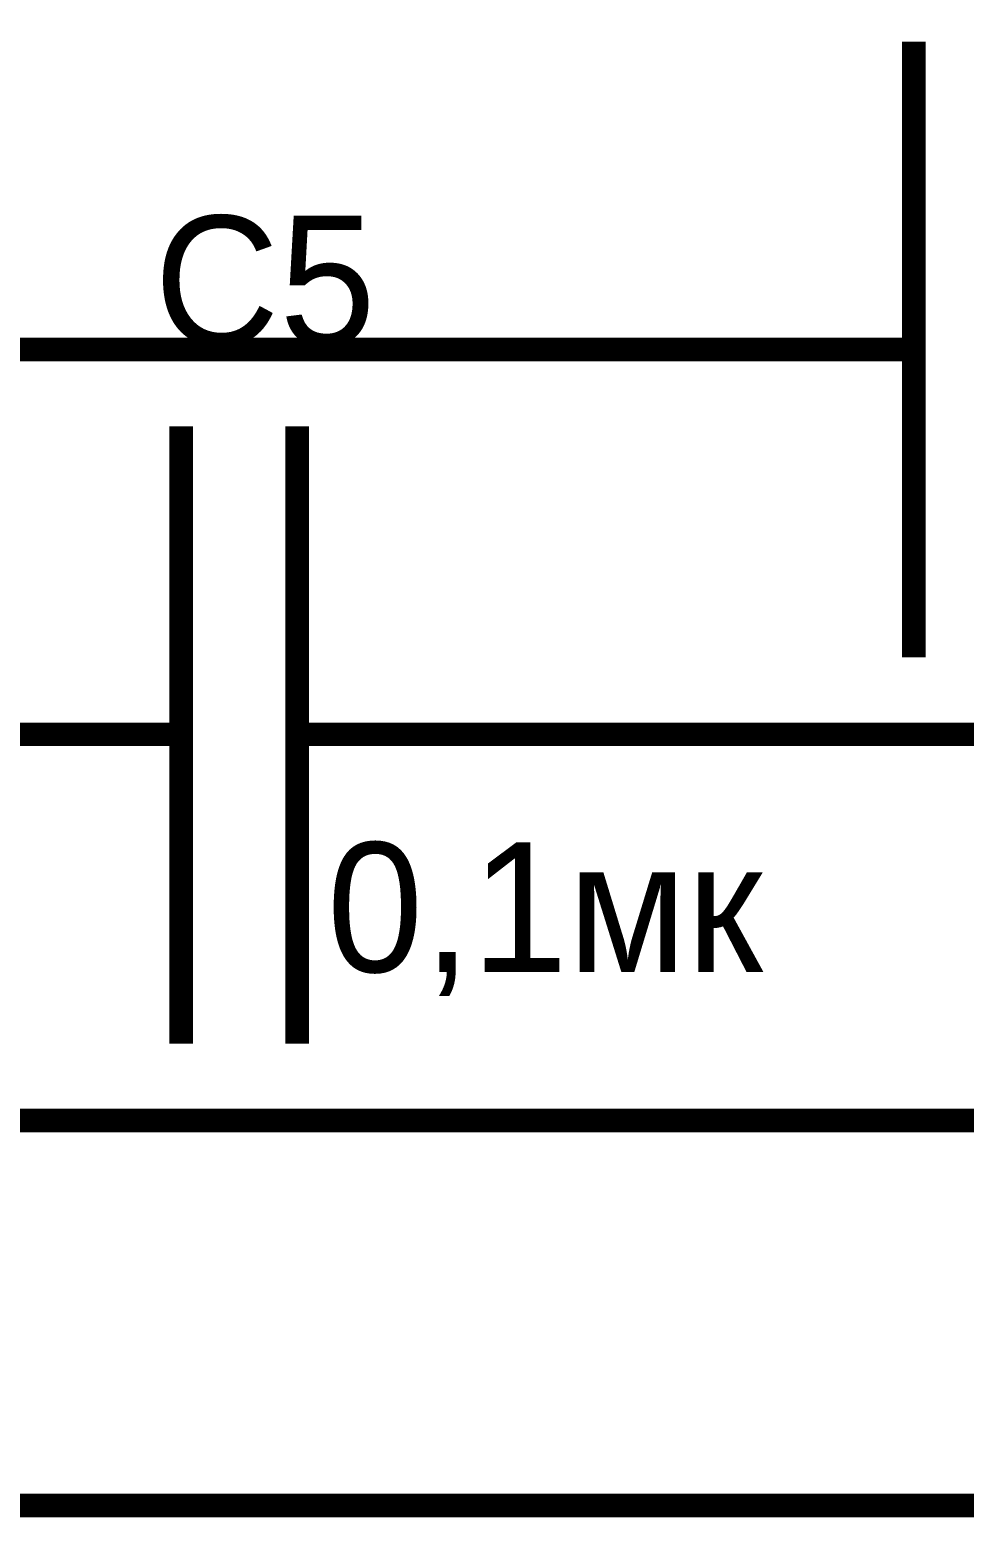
# Model space of a CAD drawing. Extents: x 7 to 406, y 3 to 288.
# Drawn here: x 49.47 to 61.36, y 122.66 to 141.56 of the extents above; entities that cross this region are included whole.
import ezdxf

# ---------------------------------------------------------------- set-up
doc = ezdxf.new("R2010")
doc.units = 0
doc.layers.add('SHEET', color=255, linetype='CONTINUOUS')

msp = doc.modelspace()

# ---------------------------------------------------------------- linework, layer by layer
at = {"layer": 'SHEET', "const_width": 0.3}
for points in [[(60.716, 137.493), (60.716, 141.406)], [(57.765, 137.493), (35.736, 137.493), (35.736, 132.603), (35.736, 127.696), (38.687, 127.696)], [(60.716, 137.493), (57.765, 137.493)], [(60.716, 133.581), (60.716, 137.493)], [(51.4, 132.603), (51.4, 136.515)], [(52.875, 132.603), (52.875, 136.515)], [(51.4, 132.603), (48.466, 132.603)], [(51.4, 128.674), (51.4, 132.603)], [(52.875, 128.674), (52.875, 132.603)], [(52.875, 132.603), (55.809, 132.603)], [(77.357, 132.603), (55.809, 132.603), (55.809, 132.603)], [(77.357, 127.696), (46.03, 127.696), (46.03, 127.696)], [(77.357, 122.806), (35.736, 122.806), (35.736, 122.806)]]:
    msp.add_lwpolyline(points, dxfattribs=at)

# ---------------------------------------------------------------- texts
at = {"layer": 'SHEET'}
for s, p in [('C5', (51.057, 137.545)), ('0,1мк', (53.253, 129.583))]:
    msp.add_text(s, height=1.6472, dxfattribs=at).set_placement(p)

doc.saveas('drawing.dxf')
